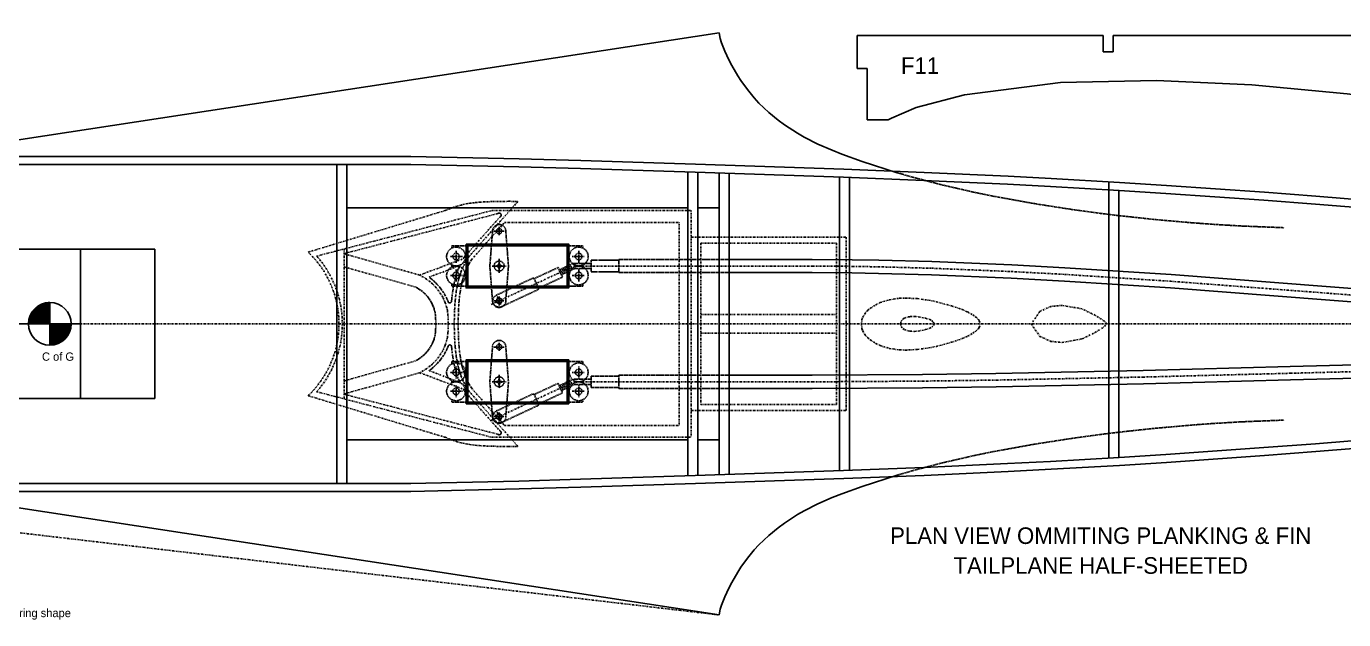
# Model space of a CAD drawing. Extents: x -1638 to 412, y -412 to 1290.
# Drawn here: x -1269.5 to -872.1, y 689.3 to 868.2 of the extents above; entities that cross this region are included whole.
import ezdxf
from ezdxf.enums import TextEntityAlignment as Align

# ---------------------------------------------------------------- set-up
doc = ezdxf.new("R2010")
doc.units = 0
doc.linetypes.add('DASHDOT', pattern=[1, 0.5, -0.25, 0, -0.25])
doc.linetypes.add('HIDDEN', pattern=[0.375, 0.25, -0.125])
for name, color, linetype in [('1', 7, 'CONTINUOUS'), ('2', 7, 'CONTINUOUS'), ('4', 7, 'CONTINUOUS'), ('8', 7, 'CONTINUOUS')]:
    doc.layers.add(name, color=color, linetype=linetype)
doc.styles.add('txt', font='TXT', dxfattribs={"height": 0.2})

# ---------------------------------------------------------------- blocks, each defined once
blk = doc.blocks.new('*O3')
at = {"layer": '2', "color": 195, "linetype": 'CONTINUOUS'}
for p, q in [((-76.2, 22.5044), (-76.2, -22.5044)), ((-76.2, 22.5044), (53.6956, 22.5044)), ((-32.9006, 22.5044), (-32.9006, -22.5044)), ((10.3988, 22.5044), (10.3988, -22.5044)), ((53.6956, 22.5044), (53.6956, -22.5044)), ((53.6956, 22.5044), (76.2, 22.5044)), ((76.2, 22.5044), (76.2, -22.5044)), ((-76.2, 0), (53.6956, 0)), ((-76.2, -22.5044), (53.6956, -22.5044)), ((53.6956, -22.5044), (76.2, -22.5044))]:
    blk.add_line(p, q, dxfattribs=at)
blk = doc.blocks.new('*O6')
at = {"layer": '4', "color": 5, "linetype": 'CONTINUOUS'}
for p, q in [((-146.9682, 11.8028), (-146.9682, 21.8028)), ((-72.8032, 21.8028), (-146.9682, 21.8028)), ((-72.8032, 16.8028), (-72.8032, 21.8028)), ((-69.8032, 16.8028), (-69.8032, 21.8028)), ((28.636, 21.8028), (-69.8032, 21.8028)), ((28.636, 16.8028), (28.636, 21.8028)), ((31.636, 16.8028), (31.636, 21.8028)), ((146.9684, 21.8028), (31.636, 21.8028)), ((146.9684, 11.8028), (146.9684, 21.8028)), ((-69.8032, 16.8028), (-72.8032, 16.8028)), ((31.636, 16.8028), (28.636, 16.8028)), ((-143.9682, 11.8028), (-146.9682, 11.8028)), ((-143.9682, -3.693), (-143.9682, 11.8028)), ((143.9684, 11.8028), (143.9684, -21.8027)), ((143.9684, 11.8028), (146.9684, 11.8028)), ((-143.9682, -3.693), (-137.6448, -3.693))]:
    blk.add_line(p, q, dxfattribs=at)
blk.add_lwpolyline([(143.9684, -21.8027), (115.468681, -14.954538), (86.836062, -9.093704), (58.181602, -3.902081), (29.500934, 0.571439), (0.790015, 4.227659), (-27.958527, 6.918192), (-56.761764, 8.246359), (-85.645683, 7.566922), (-114.655853, 3.933753), (-129.258959, 0.061953), (-136.652405, -3.098492), (-137.6448, -3.693)], dxfattribs=at)
for centre, radius in [((53.985329, 9.140579), 4.662221), ((73.148142, 7.302192), 6.500608), ((96.377905, 5.073655), 8.729145), ((124.537718, 2.372168), 11.430632)]:
    blk.add_circle(centre, radius, dxfattribs=at)

msp = doc.modelspace()

# ---------------------------------------------------------------- linework, layer by layer
at = {"layer": '1', "color": 5, "linetype": 'CONTINUOUS'}
msp.add_circle((-1292.277631, 900.964971), 36, dxfattribs=at)
at = {"layer": '2', "color": 5, "linetype": 'CONTINUOUS'}
for p, q in [((-1304.308, 828.9749), (-1060.4428, 866.2198)), ((-1417.8002, 828.9749), (-1153.5144, 828.9749)), ((-1417.8002, 826.5749), (-1153.5144, 826.5749)), ((-1175.7612, 826.5749), (-1175.7612, 730.3731)), ((-1172.7612, 730.3731), (-1172.7612, 826.5749)), ((-1069.9168, 732.6568), (-1069.9168, 824.2912)), ((-1066.9168, 732.7554), (-1066.9168, 824.1926)), ((-1060.4288, 823.9801), (-1060.4288, 732.9679)), ((-1057.4288, 823.8817), (-1057.4288, 733.0663)), ((-1024.2042, 822.7443), (-1024.2042, 734.2037)), ((-1021.2042, 822.634), (-1021.2042, 734.314)), ((-942.8872, 821.3169), (-942.8872, 738.0356)), ((-939.8872, 818.7303), (-939.8872, 738.2177)), ((-1172.7612, 813.474), (-1069.9168, 813.474)), ((-1066.9168, 813.474), (-1060.4288, 813.474)), ((-1172.7612, 743.474), (-1069.9168, 743.474)), ((-1066.9168, 743.474), (-1060.4288, 743.474)), ((-1417.8002, 730.3731), (-1153.5144, 730.3731)), ((-1417.8002, 727.9731), (-1153.5144, 727.9731)), ((-1304.308, 727.9731), (-1060.4428, 690.7282))]:
    msp.add_line(p, q, dxfattribs=at)
at = {"layer": '2', "color": 155, "linetype": 'DASHDOT'}
for p, q in [((-1136.1096, 798.5802), (-1121.155, 815.4162)), ((-1184.4506, 800.1191), (-1143.104, 812.6705)), ((-1181.8848, 798.9223), (-1129.0456, 812.6705)), ((-1173.5634, 799.6972), (-1126.741, 811.8799)), ((-1136.833, 799.2226), (-1126.2456, 811.1421)), ((-1129.0456, 812.6705), (-1068.9166, 812.6705)), ((-1068.9166, 778.474), (-1068.9166, 812.6705)), ((-1135.219, 797.7895), (-1125.1866, 809.0845)), ((-1125.1866, 809.0845), (-1072.5574, 809.0845)), ((-1072.5574, 778.474), (-1072.5574, 809.0845)), ((-1068.9166, 804.6019), (-1022.2042, 804.6019)), ((-1066.041, 802.8089), (-1025.0802, 802.8089)), ((-1066.041, 802.8089), (-1066.041, 754.1394)), ((-1025.0802, 802.8089), (-1025.0802, 778.474)), ((-1022.2042, 804.6019), (-1022.2042, 777.1446)), ((-1022.2042, 804.6019), (-1022.2042, 752.3463)), ((-1173.5634, 801.0875), (-1173.5634, 778.474)), ((-1173.5634, 799.5811), (-1150.7908, 793.2003)), ((-1173.5634, 795.6367), (-1152.078, 789.6163)), ((-1150.7908, 793.2003), (-1137.6452, 798.1335)), ((-1147.9682, 792.5785), (-1138.9676, 795.9563)), ((-1066.041, 781.2924), (-1025.0802, 781.2924)), ((-1173.5634, 755.8607), (-1173.5634, 778.474)), ((-1072.5574, 778.474), (-1072.5574, 747.8637)), ((-1068.9166, 778.474), (-1068.9166, 744.2775)), ((-1066.041, 775.6557), (-1025.0802, 775.6557)), ((-1025.0802, 754.1391), (-1025.0802, 778.474)), ((-1022.2042, 752.3463), (-1022.2042, 776.4335)), ((-1173.5634, 761.3113), (-1152.078, 767.3317)), ((-1173.5634, 757.3669), (-1150.7908, 763.7477)), ((-1150.7908, 763.7479), (-1137.6452, 758.8148)), ((-1147.9682, 764.3693), (-1138.9676, 760.9919)), ((-1135.219, 759.1585), (-1125.1866, 747.8637)), ((-1184.4506, 756.8289), (-1143.104, 744.2775)), ((-1181.8848, 758.0257), (-1129.0456, 744.2775)), ((-1173.5634, 757.2506), (-1126.741, 745.0682)), ((-1136.833, 757.7253), (-1126.2456, 745.806)), ((-1136.1096, 758.3679), (-1121.155, 741.5319)), ((-1068.9166, 752.3463), (-1022.2042, 752.3463)), ((-1066.041, 754.1394), (-1025.0802, 754.1394)), ((-1125.1866, 747.8637), (-1072.5574, 747.8637)), ((-1129.0456, 744.2775), (-1068.9166, 744.2775)), ((-1271.3654, 715.474), (-1060.4428, 690.7282))]:
    msp.add_line(p, q, dxfattribs=at)
at = {"layer": '2', "color": 195, "linetype": 'HIDDEN'}
for p, q in [((-1126.8342, 807.7373), (-1126.8342, 805.1161)), ((-1128.8306, 806.5893), (-1129.6282, 796.1499)), ((-1128.4396, 806.4369), (-1125.3662, 806.4369)), ((-1124.8428, 806.5893), (-1124.0454, 796.1499)), ((-1137.8578, 798.7864), (-1141.612, 798.7864)), ((-1141.0836, 802.0376), (-1141.0836, 801.3467)), ((-1141.0836, 802.0376), (-1136.593, 802.0376)), ((-1139.834, 800.5593), (-1139.834, 796.8915)), ((-1106.0824, 802.0376), (-1101.5866, 802.0376)), ((-1104.8124, 798.7864), (-1101.0634, 798.7864)), ((-1102.8364, 800.5593), (-1102.8364, 796.8915)), ((-1101.5866, 802.0376), (-1101.5866, 801.3467)), ((-1141.0836, 796.2261), (-1141.0836, 795.6469)), ((-1139.834, 794.8341), (-1139.834, 791.2731)), ((-1129.6282, 795.7231), (-1128.8306, 785.2837)), ((-1128.973, 795.9365), (-1124.6904, 795.9365)), ((-1127.3524, 796.0279), (-1127.708, 796.0279)), ((-1127.708, 795.8451), (-1127.708, 796.0279)), ((-1127.3574, 795.8451), (-1127.708, 795.8451)), ((-1126.9256, 796.4547), (-1126.9256, 796.8103)), ((-1126.9256, 796.8103), (-1126.7428, 796.8103)), ((-1126.9256, 795.4133), (-1126.9256, 795.0627)), ((-1126.7428, 795.0627), (-1126.9256, 795.0627)), ((-1126.8342, 798.0803), (-1126.8342, 793.8893)), ((-1126.7428, 796.4547), (-1126.7428, 796.8103)), ((-1126.7428, 795.4133), (-1126.7428, 795.0627)), ((-1126.316, 796.0279), (-1125.9604, 796.0279)), ((-1126.311, 795.8451), (-1125.9604, 795.8451)), ((-1125.9604, 796.0279), (-1125.9604, 795.8451)), ((-1124.0454, 795.7231), (-1124.8428, 785.2837)), ((-1116.278, 792.1087), (-1109.0848, 795.4641)), ((-1109.0848, 795.4641), (-1107.7436, 792.5862)), ((-1108.7494, 794.7427), (-1104.9648, 796.508)), ((-1107.4236, 793.6124), (-1108.4802, 794.8697)), ((-1108.0788, 793.3051), (-1104.2942, 795.0704)), ((-1106.9512, 793.8334), (-1108.0026, 795.0907)), ((-1106.4686, 794.0569), (-1107.5252, 795.3142)), ((-1105.996, 794.2779), (-1107.0528, 795.5352)), ((-1105.5186, 794.5014), (-1106.5752, 795.7587)), ((-1105.041, 794.7224), (-1106.0976, 795.9797)), ((-1104.5636, 794.9434), (-1105.6202, 796.2032)), ((-1103.964, 796.729), (-1102.8364, 796.729)), ((-1103.964, 795.144), (-1102.8364, 795.144)), ((-1102.8364, 794.8341), (-1102.8364, 791.2731)), ((-1101.5866, 796.2261), (-1101.5866, 795.6469)), ((-1099.0314, 797.6815), (-1099.0314, 794.1814)), ((-1090.7662, 797.9365), (-1090.7662, 793.9365)), ((-1090.7662, 797.9365), (-1057.4288, 797.9365)), ((-1137.8782, 793.0866), (-1141.612, 793.0866)), ((-1127.642, 787.1557), (-1116.6946, 792.2586)), ((-1116.278, 792.1087), (-1114.9368, 789.2334)), ((-1114.9368, 789.2334), (-1107.7436, 792.5862)), ((-1107.901, 793.3889), (-1108.4294, 794.0163)), ((-1104.7922, 793.0866), (-1101.0634, 793.0866)), ((-1090.7662, 793.9365), (-1057.4288, 793.9365)), ((-1141.0836, 790.5263), (-1141.0836, 789.8354)), ((-1136.593, 789.8354), (-1141.0836, 789.8354)), ((-1126.0316, 783.714), (-1115.0892, 788.8169)), ((-1101.5866, 789.8354), (-1106.0824, 789.8354)), ((-1101.5866, 790.5263), (-1101.5866, 789.8354)), ((-1128.3176, 785.4361), (-1125.2848, 785.4361)), ((-1126.8342, 786.7214), (-1126.8342, 783.9934)), ((-1128.8306, 771.6643), (-1129.6282, 761.2249)), ((-1128.4396, 771.5119), (-1125.3662, 771.5119)), ((-1126.8342, 772.8123), (-1126.8342, 770.1911)), ((-1124.8428, 771.6643), (-1124.0454, 761.2249)), ((-1141.0836, 767.1126), (-1141.0836, 766.4217)), ((-1141.0836, 767.1126), (-1136.593, 767.1126)), ((-1106.0824, 767.1126), (-1101.5866, 767.1126)), ((-1101.5866, 767.1126), (-1101.5866, 766.4217)), ((-1137.8578, 763.8614), (-1141.612, 763.8614)), ((-1139.834, 765.6343), (-1139.834, 761.9665)), ((-1126.8342, 763.1553), (-1126.8342, 758.9643)), ((-1104.8124, 763.8614), (-1101.0634, 763.8614)), ((-1102.8364, 765.6343), (-1102.8364, 761.9665)), ((-1090.7662, 759.0115), (-1090.7662, 763.0115)), ((-1090.7662, 763.0115), (-1057.4288, 763.0115)), ((-1141.0836, 761.3011), (-1141.0836, 760.7219)), ((-1139.834, 759.9091), (-1139.834, 756.3481)), ((-1129.6282, 760.7981), (-1128.8306, 750.3587)), ((-1128.973, 761.0115), (-1124.6904, 761.0115)), ((-1127.3524, 761.1029), (-1127.708, 761.1029)), ((-1127.708, 760.9201), (-1127.708, 761.1029)), ((-1127.3574, 760.9201), (-1127.708, 760.9201)), ((-1126.9256, 761.5297), (-1126.9256, 761.8853)), ((-1126.9256, 761.8853), (-1126.7428, 761.8853)), ((-1126.9256, 760.4883), (-1126.9256, 760.1377)), ((-1126.7428, 760.1377), (-1126.9256, 760.1377)), ((-1126.7428, 761.5297), (-1126.7428, 761.8853)), ((-1126.7428, 760.4883), (-1126.7428, 760.1377)), ((-1126.316, 761.1029), (-1125.9604, 761.1029)), ((-1126.311, 760.9201), (-1125.9604, 760.9201)), ((-1125.9604, 761.1029), (-1125.9604, 760.9201)), ((-1124.0454, 760.7981), (-1124.8428, 750.3587)), ((-1116.278, 757.1837), (-1109.0848, 760.5391)), ((-1109.0848, 760.5391), (-1107.7436, 757.6612)), ((-1108.7494, 759.8177), (-1104.97, 761.5805)), ((-1107.4184, 758.6899), (-1108.47, 759.9472)), ((-1107.896, 758.4664), (-1108.404, 759.0735)), ((-1108.0788, 758.3801), (-1104.2994, 760.1428)), ((-1106.941, 758.9109), (-1107.9976, 760.1682)), ((-1106.4634, 759.1344), (-1107.52, 760.3917)), ((-1105.986, 759.3554), (-1107.0426, 760.6153)), ((-1105.5084, 759.5789), (-1106.565, 760.8362)), ((-1105.036, 759.7999), (-1106.0926, 761.0572)), ((-1104.5584, 760.0234), (-1105.615, 761.2807)), ((-1103.964, 761.804), (-1099.0314, 761.804)), ((-1103.964, 760.219), (-1099.0314, 760.219)), ((-1102.8364, 759.9091), (-1102.8364, 756.3481)), ((-1101.5866, 761.3011), (-1101.5866, 760.7219)), ((-1099.0314, 762.7616), (-1099.0314, 759.2614)), ((-1099.0314, 762.7616), (-1090.7662, 762.7616)), ((-1099.0314, 759.2614), (-1090.7662, 759.2614)), ((-1090.7662, 759.0115), (-1057.4288, 759.0115)), ((-1137.8782, 758.1616), (-1141.612, 758.1616)), ((-1141.0836, 755.6013), (-1141.0836, 754.9104)), ((-1127.642, 752.2307), (-1116.6946, 757.3336)), ((-1116.278, 757.1837), (-1114.9368, 754.3084)), ((-1114.9368, 754.3084), (-1107.7436, 757.6612)), ((-1104.7922, 758.1616), (-1101.0634, 758.1616)), ((-1101.5866, 755.6013), (-1101.5866, 754.9104)), ((-1141.0836, 754.9104), (-1136.593, 754.9104)), ((-1126.8342, 751.7964), (-1126.8342, 749.0684)), ((-1126.0316, 748.789), (-1115.0892, 753.8919)), ((-1106.0824, 754.9104), (-1101.5866, 754.9104)), ((-1128.3176, 750.5111), (-1125.2848, 750.5111))]:
    msp.add_line(p, q, dxfattribs=at)
at = {"layer": '2', "color": 195, "linetype": 'CONTINUOUS'}
for p, q in [((-1136.593, 802.0376), (-1106.0824, 802.0376)), ((-1136.3338, 802.0376), (-1136.3338, 789.8354)), ((-1106.3364, 802.0376), (-1106.3364, 789.8354)), ((-1106.0824, 789.8354), (-1136.593, 789.8354)), ((-1136.593, 767.1126), (-1106.0824, 767.1126)), ((-1136.3338, 767.1126), (-1136.3338, 754.9104)), ((-1106.3364, 767.1126), (-1106.3364, 754.9104)), ((-1136.593, 754.9104), (-1106.0824, 754.9104))]:
    msp.add_line(p, q, dxfattribs=at)
at = {"layer": '2', "color": 166, "linetype": 'DASHDOT'}
for p, q in [((-1129.232, 784.3185), (-1104.6296, 795.7892)), ((-1103.964, 795.9365), (-1102.8364, 795.9365)), ((-1103.964, 795.9365), (-1057.4288, 795.9365)), ((-1496.2776, 778.474), (-517.1228, 778.474)), ((-1129.232, 749.3935), (-1104.6346, 760.8616)), ((-1103.964, 761.0115), (-1057.4288, 761.0115))]:
    msp.add_line(p, q, dxfattribs=at)
at = {"layer": '2', "color": 195, "linetype": 'DASHDOT'}
for p, q in [((-1127.449, 786.7442), (-1126.2754, 784.2296)), ((-1127.449, 751.8192), (-1126.2754, 749.3046)), ((-1126.8342, 751.7964), (-1126.8342, 749.0684)), ((-1128.3176, 750.5111), (-1125.2848, 750.5111))]:
    msp.add_line(p, q, dxfattribs=at)
at = {"layer": '2', "color": 5, "linetype": 'CONTINUOUS'}
for points in [[(-1060.4428, 866.2198), (-1060.130501, 864.498079), (-1059.756301, 863.267437), (-1058.77317, 860.753649), (-1057.55498, 858.102539), (-1056.698493, 856.429865), (-1054.887862, 853.300064), (-1053.937634, 851.83769), (-1051.957137, 849.104876), (-1049.88297, 846.61048), (-1048.455885, 845.069638), (-1045.51626, 842.252978), (-1042.710876, 839.923422), (-1040.799548, 838.505102), (-1036.874424, 835.953486), (-1034.858898, 834.803168), (-1030.717587, 832.710958), (-1026.423495, 830.839912), (-1023.472469, 829.681794), (-1017.349269, 827.488968), (-1006.7596, 824.0699)], [(-1153.5604, 826.5753), (-1120.850624, 825.844175), (-1102.273833, 825.326116), (-1067.73718, 824.219567), (-1022.958856, 822.698701), (-998.72332, 821.746821), (-973.454082, 820.590841), (-960.478048, 819.91839), (-939.849165, 818.727982), (-925.706201, 817.83007), (-896.165744, 815.765454), (-880.627082, 814.590545), (-847.659972, 811.935011), (-811.702583, 808.84451), (-785.790873, 806.526319), (-728.558276, 801.227327), (-703.290212, 798.745806), (-682.774, 796.5818)], [(-1153.5144, 828.9749), (-1120.789576, 828.243422), (-1102.205426, 827.725163), (-1067.65593, 826.618214), (-1022.858356, 825.096695), (-998.611081, 824.144331), (-973.328782, 822.987713), (-960.345742, 822.314874), (-939.705387, 821.123761), (-925.554471, 820.225322), (-895.997664, 818.159538), (-880.450734, 816.984003), (-847.467218, 814.327171), (-811.494027, 811.235353), (-785.572371, 808.916303), (-728.321976, 803.615707), (-703.149539, 801.144063), (-682.7464, 798.9927)], [(-1153.5604, 730.3727), (-1120.850624, 731.103825), (-1102.273833, 731.621884), (-1067.73718, 732.728433), (-1022.958856, 734.249299), (-998.72332, 735.201179), (-973.454082, 736.357159), (-960.478048, 737.02961), (-939.849165, 738.220018), (-925.706201, 739.11793), (-896.165744, 741.182546), (-880.627082, 742.357455), (-847.659972, 745.012989), (-811.702583, 748.10349), (-785.790873, 750.421681), (-728.558276, 755.720673), (-703.290212, 758.202194), (-682.774, 760.3662)], [(-1153.5144, 727.9731), (-1120.789576, 728.704578), (-1102.205426, 729.222837), (-1067.65593, 730.329786), (-1022.858356, 731.851305), (-998.611081, 732.803669), (-973.328782, 733.960287), (-960.345742, 734.633126), (-939.705387, 735.824239), (-925.554471, 736.722678), (-895.997664, 738.788462), (-880.450734, 739.963997), (-847.467218, 742.620829), (-811.494027, 745.712647), (-785.572371, 748.031697), (-728.321976, 753.332293), (-703.149539, 755.803937), (-682.7464, 757.9553)], [(-1060.4428, 690.7282), (-1060.130501, 692.449921), (-1059.756301, 693.680563), (-1058.77317, 696.194351), (-1057.55498, 698.845461), (-1056.698493, 700.518135), (-1054.887862, 703.647936), (-1053.937634, 705.11031), (-1051.957137, 707.843124), (-1049.88297, 710.33752), (-1048.455885, 711.878362), (-1045.51626, 714.695022), (-1042.710876, 717.024578), (-1040.799548, 718.442898), (-1036.874424, 720.994514), (-1034.858898, 722.144832), (-1030.717587, 724.237042), (-1026.423495, 726.108088), (-1023.472469, 727.266206), (-1017.349269, 729.459032), (-1006.7596, 732.8781)]]:
    msp.add_lwpolyline(points, dxfattribs=at)
at = {"layer": '2', "color": 202, "linetype": 'HIDDEN'}
for points in [[(-1006.7596, 824.0699), (-1002.220407, 822.750032), (-993.090308, 820.352055), (-983.9007, 818.243906), (-977.746828, 816.980221), (-965.38827, 814.741016), (-953.415227, 812.884313), (-945.413247, 811.800021), (-940.070968, 811.14348), (-929.370928, 809.985239), (-917.743345, 808.956832), (-911.92169, 808.531825), (-903.178705, 808.006841), (-890.039, 807.475)], [(-1006.7596, 732.8781), (-1002.220407, 734.197968), (-993.090308, 736.595945), (-983.9007, 738.704094), (-977.746828, 739.967779), (-965.38827, 742.206984), (-953.415227, 744.063687), (-945.413247, 745.147979), (-940.070968, 745.80452), (-929.370928, 746.962761), (-917.743345, 747.991168), (-911.92169, 748.416175), (-903.178705, 748.941159), (-890.039, 749.473)]]:
    msp.add_lwpolyline(points, dxfattribs=at)
at = {"layer": '2', "color": 155, "linetype": 'DASHDOT'}
for points in [[(-1143.104, 812.6705), (-1142.05909, 813.102044), (-1141.533999, 813.304963), (-1140.742695, 813.592145), (-1139.946593, 813.857491), (-1139.546603, 813.981553), (-1138.742467, 814.211608), (-1138.338209, 814.317264), (-1137.728927, 814.463556), (-1136.753594, 814.665652), (-1136.098882, 814.781018), (-1135.660631, 814.849979), (-1134.780354, 814.970313), (-1134.117279, 815.046481), (-1132.785358, 815.167454), (-1131.448215, 815.254074), (-1130.55535, 815.297158), (-1128.770125, 815.360077), (-1126.674517, 815.411344), (-1125.599143, 815.427806), (-1123.916841, 815.438385), (-1122.114355, 815.429199), (-1121.155, 815.4162)], [(-1137.019, 799.1612), (-1137.075639, 799.072119), (-1137.103848, 799.027494), (-1137.146022, 798.960452), (-1137.188024, 798.893284), (-1137.208959, 798.859653), (-1137.250698, 798.792299), (-1137.2715, 798.758575), (-1137.302617, 798.707931), (-1137.343945, 798.640299), (-1137.364539, 798.606438), (-1137.395341, 798.555588), (-1137.441341, 798.479185), (-1137.482021, 798.411144), (-1137.502287, 798.377078), (-1137.532591, 798.325923), (-1137.577832, 798.249066), (-1137.622811, 798.172059), (-1137.6452, 798.1335)], [(-1138.7376, 796.0124), (-1138.804112, 795.863962), (-1138.934884, 795.560723), (-1139.182398, 794.948427), (-1139.411909, 794.328962), (-1139.555334, 793.91235), (-1139.820313, 793.071341), (-1140.000898, 792.434594), (-1140.113117, 792.007634), (-1140.31907, 791.148748), (-1140.413307, 790.717238), (-1140.585554, 789.85113), (-1140.73784, 788.982293), (-1140.829265, 788.402378), (-1140.990553, 787.243116), (-1141.092361, 786.376637), (-1141.136427, 785.922987), (-1141.192, 785.1931)], [(-1136.1096, 798.5802), (-1136.670613, 797.663147), (-1136.93531, 797.198634), (-1137.311276, 796.493256), (-1137.66054, 795.776355), (-1137.824665, 795.413161), (-1138.186085, 794.53686), (-1138.40555, 793.94317), (-1138.542779, 793.543561), (-1138.796502, 792.736089), (-1138.96958, 792.124062), (-1139.07721, 791.713363), (-1139.274918, 790.886441), (-1139.365467, 790.470623), (-1139.531134, 789.635281), (-1139.677799, 788.796346), (-1139.765949, 788.235858), (-1139.92166, 787.114163), (-1140.048565, 786.013041), (-1140.104435, 785.417037), (-1140.179477, 784.414232), (-1140.244763, 783.225408), (-1140.274016, 782.541741), (-1140.3495, 780.040131), (-1140.381, 778.4876)], [(-1135.2192, 797.7893), (-1135.724725, 796.952294), (-1135.962059, 796.531283), (-1136.298452, 795.894466), (-1136.610974, 795.248984), (-1136.758161, 794.922181), (-1137.101099, 794.088594), (-1137.309564, 793.522918), (-1137.440017, 793.141744), (-1137.68145, 792.370489), (-1137.846352, 791.784984), (-1137.948997, 791.391629), (-1138.13778, 790.598507), (-1138.224358, 790.19911), (-1138.382982, 789.395567), (-1138.523696, 788.586924), (-1138.608424, 788.045724), (-1138.758423, 786.960247), (-1138.881054, 785.890804), (-1138.935189, 785.309531), (-1139.00809, 784.327527), (-1139.071752, 783.158039), (-1139.100371, 782.483523), (-1139.1746, 780.007454), (-1139.2058, 778.4667)], [(-1142.1638, 778.474), (-1142.274335, 781.069186), (-1142.455626, 782.48363), (-1142.627878, 783.328453), (-1143.103838, 784.878425), (-1143.821318, 786.467953), (-1144.406248, 787.482756), (-1145.791553, 789.360959), (-1146.973237, 790.58419), (-1147.637713, 791.157399), (-1148.757922, 791.986243), (-1150.7908, 793.2003)], [(-1142.249, 785.1889), (-1142.478901, 785.761735), (-1142.645854, 786.139228), (-1143.011087, 786.882097), (-1143.208691, 787.246777), (-1143.632184, 787.960892), (-1144.09114, 788.65236), (-1144.415476, 789.099385), (-1144.639394, 789.390717), (-1145.104624, 789.956237), (-1145.39202, 790.281459), (-1145.587877, 790.493484), (-1145.989829, 790.906126), (-1146.195932, 791.106781), (-1146.618405, 791.49685), (-1147.05459, 791.87206), (-1147.35301, 792.114018), (-1147.9682, 792.5785)], [(-1145.953, 778.4489), (-1145.973084, 779.542379), (-1145.992656, 780.027967), (-1146.034556, 780.689421), (-1146.071175, 781.090705), (-1146.166262, 781.813244), (-1146.29197, 782.451627), (-1146.393668, 782.843823), (-1146.469729, 783.095147), (-1146.642386, 783.584148), (-1146.802879, 783.976059), (-1146.919744, 784.235814), (-1147.175779, 784.749905), (-1147.314338, 785.003453), (-1147.611008, 785.501585), (-1147.931707, 785.985136), (-1148.157647, 786.297847), (-1148.472567, 786.70092), (-1148.6354, 786.895888), (-1149.005146, 787.307816), (-1149.197058, 787.505943), (-1149.494941, 787.794178), (-1149.967186, 788.208374), (-1150.474315, 788.603809), (-1150.7425, 788.795554), (-1151.164785, 789.076903), (-1151.460545, 789.260911), (-1152.089, 789.6223)], [(-1142.249, 785.1889), (-1142.190993, 785.061304), (-1142.157347, 785.007246), (-1142.099942, 784.938406), (-1141.995541, 784.862868), (-1141.950784, 784.843421), (-1141.853057, 784.818063), (-1141.783779, 784.811041), (-1141.641824, 784.820232), (-1141.538074, 784.847035), (-1141.420083, 784.904896), (-1141.367763, 784.945819), (-1141.30009, 785.024825), (-1141.242351, 785.135555), (-1141.1912, 785.3047)], [(-1017.5302, 778.3751), (-1017.413121, 779.766792), (-1017.217157, 780.394949), (-1016.562072, 781.554546), (-1015.624965, 782.582831), (-1014.884349, 783.194005), (-1013.235176, 784.234145), (-1011.869095, 784.881558), (-1010.94175, 785.233992), (-1009.058787, 785.766391), (-1006.202411, 786.192314), (-1004.307011, 786.273307), (-1000.630455, 786.088588), (-997.190798, 785.610193), (-994.958115, 785.152787), (-990.3679, 783.9113), (-987.137321, 782.803549), (-985.512795, 782.072759), (-983.926162, 781.166617), (-983.15738, 780.634334), (-982.354171, 779.907976), (-982.031402, 779.410033), (-981.7228, 778.3751)], [(-943.6362, 778.474), (-944.213366, 779.271586), (-947.04506, 781.066504), (-950.941946, 782.990296), (-956.970023, 784.074034), (-960.418093, 783.743838), (-963.726354, 782.260422), (-966.360916, 778.474), (-963.726354, 774.687578), (-960.418093, 773.204162), (-956.970023, 772.873966), (-950.941946, 773.957704), (-947.04506, 775.881496), (-944.213366, 777.676414), (-943.6362, 778.474)], [(-1005.7376, 778.474), (-1005.560795, 779.254279), (-1005.071982, 779.89643), (-1004.608399, 780.207282), (-1003.474417, 780.582475), (-1002.841663, 780.681798), (-1001.565776, 780.726508), (-1000.440192, 780.628625), (-998.216719, 780.186244), (-996.942079, 779.795541), (-996.344159, 779.483739), (-995.785918, 778.943498), (-995.6608, 778.474)], [(-1145.953, 778.4991), (-1145.973084, 777.405621), (-1145.992656, 776.920033), (-1146.034556, 776.258579), (-1146.071175, 775.857295), (-1146.166262, 775.134756), (-1146.29197, 774.496373), (-1146.393668, 774.104177), (-1146.469729, 773.852853), (-1146.642386, 773.363852), (-1146.802879, 772.971941), (-1146.919744, 772.712186), (-1147.175779, 772.198095), (-1147.314338, 771.944547), (-1147.611008, 771.446415), (-1147.931707, 770.962864), (-1148.157647, 770.650153), (-1148.472567, 770.24708), (-1148.6354, 770.052112), (-1149.005146, 769.640184), (-1149.197058, 769.442057), (-1149.494941, 769.153822), (-1149.967186, 768.739626), (-1150.474315, 768.344191), (-1150.7425, 768.152446), (-1151.164785, 767.871097), (-1151.460545, 767.687089), (-1152.089, 767.3257)], [(-1142.1638, 778.474), (-1142.274335, 775.878814), (-1142.455626, 774.46437), (-1142.627878, 773.619547), (-1143.103838, 772.069575), (-1143.821318, 770.480047), (-1144.406248, 769.465244), (-1145.791553, 767.587041), (-1146.973237, 766.36381), (-1147.637713, 765.790601), (-1148.757922, 764.961757), (-1150.7908, 763.7477)], [(-1136.1096, 758.3678), (-1136.670613, 759.284853), (-1136.93531, 759.749366), (-1137.311276, 760.454744), (-1137.66054, 761.171645), (-1137.824665, 761.534839), (-1138.186085, 762.41114), (-1138.40555, 763.00483), (-1138.542779, 763.404439), (-1138.796502, 764.211911), (-1138.96958, 764.823938), (-1139.07721, 765.234637), (-1139.274918, 766.061559), (-1139.365467, 766.477377), (-1139.531134, 767.312719), (-1139.677799, 768.151654), (-1139.765949, 768.712142), (-1139.92166, 769.833837), (-1140.048565, 770.934959), (-1140.104435, 771.530963), (-1140.179477, 772.533768), (-1140.244763, 773.722592), (-1140.274016, 774.406259), (-1140.3495, 776.907869), (-1140.381, 778.4604)], [(-1135.2192, 759.1587), (-1135.724725, 759.995706), (-1135.962059, 760.416717), (-1136.298452, 761.053534), (-1136.610974, 761.699016), (-1136.758161, 762.025819), (-1137.101099, 762.859406), (-1137.309564, 763.425082), (-1137.440017, 763.806256), (-1137.68145, 764.577511), (-1137.846352, 765.163016), (-1137.948997, 765.556371), (-1138.13778, 766.349493), (-1138.224358, 766.74889), (-1138.382982, 767.552433), (-1138.523696, 768.361076), (-1138.608424, 768.902276), (-1138.758423, 769.987753), (-1138.881054, 771.057196), (-1138.935189, 771.638469), (-1139.00809, 772.620473), (-1139.071752, 773.789961), (-1139.100371, 774.464477), (-1139.1746, 776.940546), (-1139.2058, 778.4813)], [(-1017.5302, 778.474), (-1017.413121, 777.082308), (-1017.217157, 776.454151), (-1016.562072, 775.294554), (-1015.624965, 774.266269), (-1014.884349, 773.655095), (-1013.235176, 772.614955), (-1011.869095, 771.967542), (-1010.94175, 771.615108), (-1009.058787, 771.082709), (-1006.202411, 770.656786), (-1004.307011, 770.575793), (-1000.630455, 770.760512), (-997.190798, 771.238907), (-994.958115, 771.696313), (-990.3679, 772.9378), (-987.137321, 774.045556), (-985.512795, 774.776359), (-983.926162, 775.682525), (-983.15738, 776.214826), (-982.354171, 776.9412), (-982.031402, 777.439131), (-981.7228, 778.474)], [(-1005.7376, 778.474), (-1005.560795, 777.693813), (-1005.071982, 777.051606), (-1004.608399, 776.740729), (-1003.474417, 776.365525), (-1002.841663, 776.266202), (-1001.565776, 776.221492), (-1000.440192, 776.319377), (-998.216719, 776.761791), (-996.942079, 777.152527), (-996.344159, 777.464313), (-995.785918, 778.004545), (-995.6608, 778.474)], [(-1142.249, 771.7591), (-1142.478901, 771.186186), (-1142.645854, 770.808661), (-1143.011087, 770.065771), (-1143.208691, 769.701098), (-1143.632184, 768.987021), (-1144.09114, 768.295609), (-1144.415476, 767.848625), (-1144.639394, 767.55732), (-1145.104624, 766.991843), (-1145.39202, 766.666638), (-1145.587877, 766.454619), (-1145.989829, 766.041975), (-1146.195932, 765.841313), (-1146.618405, 765.45121), (-1147.05459, 765.075943), (-1147.35301, 764.833931), (-1147.9682, 764.3693)], [(-1142.249, 771.7591), (-1142.190993, 771.886632), (-1142.157347, 771.940674), (-1142.099942, 772.009508), (-1141.995541, 772.085066), (-1141.950784, 772.104527), (-1141.853057, 772.129917), (-1141.783779, 772.136961), (-1141.641824, 772.127798), (-1141.538074, 772.100993), (-1141.420083, 772.043097), (-1141.367763, 772.002154), (-1141.30009, 771.923129), (-1141.242351, 771.812412), (-1141.1912, 771.6434)], [(-1138.7376, 760.9357), (-1138.804112, 761.084234), (-1138.934884, 761.387463), (-1139.182398, 761.999741), (-1139.411909, 762.619191), (-1139.555334, 763.035795), (-1139.820313, 763.876793), (-1140.000898, 764.513535), (-1140.113117, 764.940494), (-1140.31907, 765.799384), (-1140.413307, 766.230898), (-1140.585554, 767.09702), (-1140.73784, 767.965877), (-1140.829265, 768.54581), (-1140.990553, 769.705118), (-1141.092361, 770.571593), (-1141.136427, 771.025154), (-1141.192, 771.7547)], [(-1137.019, 757.7869), (-1137.075639, 757.875933), (-1137.103848, 757.920538), (-1137.146022, 757.987555), (-1137.188024, 758.054703), (-1137.208959, 758.088327), (-1137.250698, 758.155672), (-1137.2715, 758.189394), (-1137.302617, 758.240038), (-1137.343945, 758.307677), (-1137.364539, 758.341546), (-1137.395341, 758.392409), (-1137.441341, 758.468841), (-1137.482021, 758.536917), (-1137.502287, 758.571004), (-1137.532591, 758.622194), (-1137.577832, 758.699115), (-1137.622811, 758.776198), (-1137.6452, 758.8148)], [(-1143.104, 744.2775), (-1142.05909, 743.845956), (-1141.533999, 743.643037), (-1140.742695, 743.355855), (-1139.946593, 743.090509), (-1139.546603, 742.966447), (-1138.742467, 742.736392), (-1138.338209, 742.630736), (-1137.728927, 742.484444), (-1136.753594, 742.282348), (-1136.098882, 742.166982), (-1135.660631, 742.098022), (-1134.780354, 741.977688), (-1134.117279, 741.901521), (-1132.785358, 741.780551), (-1131.448215, 741.693937), (-1130.55535, 741.650858), (-1128.770125, 741.587955), (-1126.674517, 741.536713), (-1125.599143, 741.520264), (-1123.916841, 741.509702), (-1122.114355, 741.518899), (-1121.155, 741.5319)]]:
    msp.add_lwpolyline(points, dxfattribs=at)
for points in [[(-1126.592201, 810.713447, 0.049997), (-1126.486047, 810.775115, 0.049998), (-1126.394248, 810.856626, 0.049999), (-1126.320456, 810.954737, 0.05), (-1126.267608, 811.065542, 0.050001), (-1126.237808, 811.184631, 0.050001), (-1126.232242, 811.307266, 0.050001), (-1126.251131, 811.428565, 0.050001), (-1126.293724, 811.543701, 0.05), (-1126.358325, 811.648092, 0.049998), (-1126.442363, 811.737583, 0.049997), (-1126.542494, 811.808613, 0.049996), (-1126.654733, 811.858355, 0.049995), (-1126.774613, 811.884829, 0.049995), (-1126.897363, 811.886982, 0.049995), (-1127.018097, 811.864727, 0.049996), (-1127.132011, 811.818951, 0.049997), (-1127.234572, 811.751476, 0.049997)], [(-1126.592201, 746.234618, -0.049997), (-1126.486047, 746.17295, -0.049998), (-1126.394248, 746.091438, -0.049999), (-1126.320456, 745.993328, -0.05), (-1126.267608, 745.882523, -0.050001), (-1126.237808, 745.763434, -0.050001), (-1126.232242, 745.640799, -0.050001), (-1126.251131, 745.5195, -0.050001), (-1126.293724, 745.404364, -0.05), (-1126.358325, 745.299973, -0.049998), (-1126.442363, 745.210481, -0.049997), (-1126.542494, 745.139452, -0.049996), (-1126.654733, 745.08971, -0.049995), (-1126.774613, 745.063236, -0.049995), (-1126.897363, 745.061083, -0.049995), (-1127.018097, 745.083338, -0.049996), (-1127.132011, 745.129113, -0.049997), (-1127.234572, 745.196589, -0.049997)]]:
    msp.add_lwpolyline(points, format="xyb", dxfattribs=at)
at = {"layer": '2', "color": 5, "linetype": 'CONTINUOUS'}
for points in [[(-1136.8338, 802.5376), (-1105.8364, 802.5376), (-1105.8364, 789.3354), (-1136.8338, 789.3354)], [(-1136.8338, 754.4104), (-1105.8364, 754.4104), (-1105.8364, 767.6126), (-1136.8338, 767.6126)]]:
    msp.add_lwpolyline(points, close=True, dxfattribs=at)
at = {"layer": '2', "color": 195, "linetype": 'HIDDEN'}
for points in [[(-1102.8364, 796.7239), (-1102.584641, 796.723899), (-1102.249351, 796.723891), (-1102.081862, 796.723881), (-1101.705352, 796.723835), (-1101.579947, 796.723811), (-1101.412809, 796.72377), (-1101.329268, 796.723746), (-1101.141366, 796.723681), (-1100.890958, 796.723568), (-1100.765804, 796.723499), (-1100.578128, 796.72338), (-1100.484314, 796.723312), (-1100.359249, 796.723213), (-1100.296726, 796.723159), (-1100.21337, 796.723084), (-1100.102242, 796.722975), (-1100.046683, 796.722917), (-1099.921689, 796.722779), (-1099.734225, 796.722548), (-1099.546786, 796.722286), (-1099.453074, 796.722144), (-1099.265659, 796.721835), (-1099.171955, 796.721668), (-1099.0314, 796.7214)], [(-1102.8364, 795.1389), (-1102.584641, 795.138899), (-1102.249351, 795.138891), (-1102.081862, 795.138881), (-1101.705352, 795.138835), (-1101.579947, 795.138811), (-1101.412809, 795.13877), (-1101.329268, 795.138746), (-1101.141366, 795.138681), (-1100.890958, 795.138568), (-1100.765804, 795.138499), (-1100.578128, 795.13838), (-1100.484314, 795.138312), (-1100.359249, 795.138213), (-1100.296726, 795.138159), (-1100.21337, 795.138084), (-1100.102242, 795.137975), (-1100.046683, 795.137917), (-1099.921689, 795.137779), (-1099.734225, 795.137548), (-1099.546786, 795.137286), (-1099.453074, 795.137144), (-1099.265659, 795.136835), (-1099.171955, 795.136668), (-1099.0314, 795.1364)], [(-1099.0314, 797.6815), (-1098.722749, 797.681222), (-1098.311536, 797.680881), (-1098.106067, 797.680723), (-1097.900689, 797.680572), (-1097.626992, 797.680382), (-1097.490204, 797.680291), (-1097.080076, 797.680034), (-1096.533791, 797.679722), (-1096.260881, 797.679578), (-1095.851807, 797.679371), (-1095.306908, 797.67911), (-1095.034685, 797.678983), (-1094.490686, 797.678731), (-1093.76627, 797.678386), (-1093.404449, 797.678203), (-1092.862193, 797.67791), (-1092.591277, 797.677752), (-1092.049864, 797.677409), (-1091.779364, 797.677221), (-1091.373871, 797.676916), (-1090.968682, 797.676581), (-1090.7662, 797.6764)], [(-1099.0314, 794.1814), (-1098.722749, 794.181122), (-1098.311536, 794.180781), (-1098.106067, 794.180623), (-1097.900689, 794.180472), (-1097.626992, 794.180282), (-1097.490204, 794.180191), (-1097.080076, 794.179934), (-1096.533791, 794.179622), (-1096.260881, 794.179478), (-1095.851807, 794.179271), (-1095.306908, 794.17901), (-1095.034685, 794.178883), (-1094.490686, 794.178631), (-1093.76627, 794.178286), (-1093.404449, 794.178103), (-1092.862193, 794.17781), (-1092.591277, 794.177652), (-1092.049864, 794.177309), (-1091.779364, 794.177121), (-1091.373871, 794.176816), (-1090.968682, 794.176481), (-1090.7662, 794.1763)]]:
    msp.add_lwpolyline(points, dxfattribs=at)
at = {"layer": '2', "color": 195, "linetype": 'CONTINUOUS'}
for points in [[(-1057.4288, 797.9365), (-1044.927238, 797.936522), (-1032.414382, 797.936561), (-1020.362562, 797.830857), (-1012.330524, 797.690416), (-996.272106, 797.254915), (-972.197436, 796.259503), (-956.155368, 795.402309), (-924.086874, 793.329838), (-876.013706, 789.680999), (-833.299512, 786.350521), (-811.944639, 784.801845), (-779.91087, 782.782344), (-758.551852, 781.720181), (-747.870827, 781.295393), (-731.846863, 780.810802), (-715.819422, 780.530364), (-707.8042, 780.4741)], [(-1057.4288, 793.9365), (-1044.930566, 793.936508), (-1032.443445, 793.936475), (-1020.420446, 793.830686), (-1012.406366, 793.690185), (-996.380855, 793.254559), (-972.348019, 792.258952), (-956.328821, 791.401629), (-924.294025, 789.328915), (-876.24129, 785.679797), (-833.51492, 782.349222), (-812.14325, 780.80057), (-780.070898, 778.781219), (-758.677233, 777.719243), (-747.976206, 777.294576), (-731.918893, 776.810208), (-715.854086, 776.530041), (-707.818674, 776.473932), (-707.8042, 776.4739)], [(-1057.4288, 763.0115), (-1044.929399, 763.011475), (-1032.434095, 763.01147), (-999.152529, 763.226811), (-976.964462, 763.538722), (-932.586453, 764.454699), (-888.204429, 765.594453), (-829.019017, 767.118423), (-799.421081, 767.749641), (-769.818941, 768.215098), (-755.016126, 768.367248), (-732.809534, 768.47403), (-720.304849, 768.474025), (-707.8042, 768.474)], [(-1057.4288, 759.0115), (-1044.928151, 759.011475), (-1032.423466, 759.01147), (-999.114649, 759.226811), (-976.9122, 759.538722), (-932.51451, 760.454699), (-888.124917, 761.594453), (-828.948252, 763.118423), (-799.362763, 763.749641), (-769.778454, 764.215098), (-754.986573, 764.367248), (-732.798905, 764.47403), (-720.303601, 764.474025), (-707.8042, 764.474)]]:
    msp.add_lwpolyline(points, dxfattribs=at)
at = {"layer": '2', "color": 166, "linetype": 'DASHDOT'}
for points in [[(-1057.4288, 795.9365), (-1044.928828, 795.936515), (-1032.428817, 795.936518), (-1020.391142, 795.830767), (-1012.367907, 795.69029), (-996.325591, 795.254709), (-972.271316, 794.259162), (-956.240336, 793.401872), (-924.188, 791.329209), (-876.124011, 787.68013), (-833.402803, 784.349549), (-812.039063, 782.800879), (-779.985293, 780.781481), (-758.608472, 779.71946), (-747.917203, 779.294767), (-731.876198, 778.810354), (-715.829704, 778.530137), (-707.8042, 778.474)], [(-1057.4288, 761.0115), (-1044.928802, 761.011475), (-1032.428791, 761.01147), (-999.133618, 761.226811), (-976.938363, 761.538722), (-932.550504, 762.454699), (-888.164676, 763.594453), (-828.98361, 765.118423), (-799.39189, 765.749641), (-769.798667, 766.215098), (-755.001324, 766.367248), (-732.804209, 766.47403), (-720.304198, 766.474025), (-707.8042, 766.474)]]:
    msp.add_lwpolyline(points, dxfattribs=at)
at = {"layer": '2', "color": 195, "linetype": 'HIDDEN'}
for centre, radius in [((-1126.83552, 806.43813), 0.79375), ((-1139.83524, 798.78765), 2.84988), ((-1139.83524, 798.78765), 1), ((-1102.8376, 798.78765), 2.84988), ((-1102.8376, 798.78765), 1), ((-1139.83524, 793.08789), 2.84988), ((-1126.83552, 795.93777), 1.4986), ((-1102.8376, 793.08789), 2.84988), ((-1139.83524, 793.08789), 1), ((-1102.8376, 793.08789), 1), ((-1126.83552, 785.43741), 0.79375), ((-1126.83552, 771.51313), 0.79375), ((-1139.83524, 763.86265), 2.84988), ((-1139.83524, 763.86265), 1), ((-1102.8376, 763.86265), 2.84988), ((-1102.8376, 763.86265), 1), ((-1139.83524, 758.16289), 2.84988), ((-1139.83524, 758.16289), 1), ((-1126.83552, 761.01277), 1.4986), ((-1102.8376, 758.16289), 2.84988), ((-1102.8376, 758.16289), 1), ((-1126.83552, 750.51241), 0.79375)]:
    msp.add_circle(centre, radius, dxfattribs=at)
at = {"layer": '2', "color": 195, "linetype": 'CONTINUOUS'}
for centre in [(-1126.835469, 785.435247), (-1126.83552, 750.51241), (-1126.835469, 750.510247)]:
    msp.add_circle(centre, 0.79375, dxfattribs=at)
at = {"layer": '2', "color": 195, "linetype": 'HIDDEN'}
for centre, radius, start, end in [((-1126.83552, 806.43813), 1.99898, 4.371725, 175.627553), ((-1126.83552, 795.93777), 2.79908, 175.63155, 184.368931), ((-1126.83552, 795.93777), 0.526718, 189.912042, 260.089942), ((-1126.83552, 795.93777), 0.526718, 99.997394, 170.002606), ((-1126.83552, 795.93777), 0.526718, 279.911397, 350.0771), ((-1126.83552, 795.93777), 0.526718, 9.997394, 80.002606), ((-1126.83552, 795.93777), 2.79908, 355.678856, 4.369653), ((-1103.962215, 794.349), 2.38125, 90, 114.943906), ((-1103.962215, 794.349), 0.79375, 90, 114.943906), ((-1126.835469, 785.435247), 1.89992, 114.998442, 294.998444), ((-1126.83552, 785.43741), 1.99898, 184.371103, 355.628506), ((-1126.83552, 771.51313), 1.99898, 4.371725, 175.627553), ((-1126.83552, 761.01277), 2.79908, 175.63155, 184.368931), ((-1126.83552, 761.01277), 0.526718, 189.912042, 260.089942), ((-1126.83552, 761.01277), 0.526718, 99.997394, 170.002606), ((-1126.83552, 761.01277), 0.526718, 279.911397, 350.0771), ((-1126.83552, 761.01277), 0.526718, 9.997394, 80.002606), ((-1126.83552, 761.01277), 2.79908, 355.678856, 4.369653), ((-1103.963694, 759.424), 2.38125, 90, 115.016894), ((-1103.963694, 759.424), 0.79375, 90, 115.016894), ((-1126.835469, 750.510247), 1.89992, 114.998442, 294.998444), ((-1126.83552, 750.51241), 1.99898, 184.371103, 355.628506), ((-1126.83552, 750.51241), 1.99898, 184.371103, 355.628506)]:
    msp.add_arc(centre, radius, start, end, dxfattribs=at)
at = {"layer": '2', "color": 155, "linetype": 'DASHDOT'}
for radius, start, end in [(29.844252, 313.5088, 46.4912), (30.859731, 318.499942, 41.500058)]:
    msp.add_arc((-1204.997302, 778.474), radius, start, end, dxfattribs=at)
at = {"layer": '2', "color": 166, "linetype": 'DASHDOT'}
for centre, end in [((-1103.962215, 794.349), 114.943906), ((-1103.963694, 759.424), 115.016894)]:
    msp.add_arc(centre, 1.5875, 90, end, dxfattribs=at)
at = {"layer": '2', "color": 195, "linetype": 'CONTINUOUS'}
for centre, start, end in [((-1116.562564, 791.977193), 25, 115), ((-1115.220751, 789.099666), 295, 25), ((-1116.562564, 757.052193), 25, 115), ((-1115.220751, 754.174666), 295, 25)]:
    msp.add_arc(centre, 0.31242, start, end, dxfattribs=at)
at = {"layer": '8', "color": 250, "linetype": 'CONTINUOUS'}
for p, q in [((-1267.0702, 778.474), (-1267.0702, 782.8673)), ((-1267.0451, 782.8943), (-1262.3654, 782.8943)), ((-1266.8702, 778.474), (-1266.8702, 783.0721)), ((-1266.8475, 783.0943), (-1262.3654, 783.0943)), ((-1266.6702, 778.474), (-1266.6702, 783.2603)), ((-1266.6316, 783.2943), (-1262.3654, 783.2943)), ((-1266.4702, 778.474), (-1266.4702, 783.4339)), ((-1266.3944, 783.4943), (-1262.3654, 783.4943)), ((-1266.2702, 778.474), (-1266.2702, 783.5933)), ((-1266.1316, 783.6943), (-1262.3654, 783.6943)), ((-1266.0702, 778.474), (-1266.0702, 783.7384)), ((-1265.8702, 778.474), (-1265.8702, 783.8733)), ((-1265.8377, 783.8943), (-1262.3654, 783.8943)), ((-1265.6702, 778.474), (-1265.6702, 783.9989)), ((-1265.5048, 784.0943), (-1262.3654, 784.0943)), ((-1265.4702, 778.474), (-1265.4702, 784.1143)), ((-1265.2702, 778.474), (-1265.2702, 784.2185)), ((-1265.1173, 784.2943), (-1262.3654, 784.2943)), ((-1265.0702, 778.474), (-1265.0702, 784.3156)), ((-1264.8702, 778.474), (-1264.8702, 784.4058)), ((-1264.6702, 778.474), (-1264.6702, 784.4845)), ((-1264.6452, 784.4943), (-1262.3654, 784.4943)), ((-1264.4702, 778.474), (-1264.4702, 784.5575)), ((-1264.2702, 778.474), (-1264.2702, 784.6247)), ((-1264.0702, 778.474), (-1264.0702, 784.6813)), ((-1264.0241, 784.6943), (-1262.3654, 784.6943)), ((-1263.8702, 778.474), (-1263.8702, 784.7331)), ((-1263.6702, 778.474), (-1263.6702, 784.7788)), ((-1263.4702, 778.474), (-1263.4702, 784.8156)), ((-1263.2702, 778.474), (-1263.2702, 784.848)), ((-1263.0702, 778.474), (-1263.0702, 784.8731)), ((-1262.8702, 778.474), (-1262.8702, 784.8913)), ((-1262.8299, 784.8943), (-1262.3654, 784.8943)), ((-1262.6702, 778.474), (-1262.6702, 784.9055)), ((-1262.4702, 778.474), (-1262.4702, 784.9104)), ((-1262.3654, 772.0349), (-1262.3654, 784.9131)), ((-1268.7894, 778.8943), (-1262.3654, 778.8943)), ((-1268.7725, 779.0943), (-1262.3654, 779.0943)), ((-1268.7516, 779.2943), (-1262.3654, 779.2943)), ((-1268.7214, 779.4943), (-1262.3654, 779.4943)), ((-1268.686, 779.6943), (-1262.3654, 779.6943)), ((-1268.6702, 778.474), (-1268.6702, 779.7723)), ((-1268.6455, 779.8943), (-1262.3654, 779.8943)), ((-1268.5953, 780.0943), (-1262.3654, 780.0943)), ((-1268.5403, 780.2943), (-1262.3654, 780.2943)), ((-1268.4785, 780.4943), (-1262.3654, 780.4943)), ((-1268.4702, 778.474), (-1268.4702, 780.5212)), ((-1268.4074, 780.6943), (-1262.3654, 780.6943)), ((-1268.3308, 780.8943), (-1262.3654, 780.8943)), ((-1268.2702, 778.474), (-1268.2702, 781.0379)), ((-1268.2464, 781.0943), (-1262.3654, 781.0943)), ((-1268.1518, 781.2943), (-1262.3654, 781.2943)), ((-1268.0702, 778.474), (-1268.0702, 781.4578)), ((-1268.0503, 781.4943), (-1262.3654, 781.4943)), ((-1267.9413, 781.6943), (-1262.3654, 781.6943)), ((-1267.8702, 778.474), (-1267.8702, 781.8107)), ((-1267.8191, 781.8943), (-1262.3654, 781.8943)), ((-1267.6879, 782.0943), (-1262.3654, 782.0943)), ((-1267.6702, 778.474), (-1267.6702, 782.1203)), ((-1267.5469, 782.2943), (-1262.3654, 782.2943)), ((-1267.4702, 778.474), (-1267.4702, 782.3955)), ((-1267.395, 782.4943), (-1262.3654, 782.4943)), ((-1267.2702, 778.474), (-1267.2702, 782.643)), ((-1267.2271, 782.6943), (-1262.3654, 782.6943)), ((-1255.9263, 778.474), (-1268.8045, 778.474)), ((-1268.8042, 778.4943), (-1262.3654, 778.4943)), ((-1268.7995, 778.6943), (-1262.3654, 778.6943)), ((-1262.3654, 778.3298), (-1255.9282, 778.3298)), ((-1262.3654, 778.1298), (-1255.9375, 778.1298)), ((-1262.3654, 777.9298), (-1255.9506, 777.9298)), ((-1262.3654, 777.7298), (-1255.9707, 777.7298)), ((-1262.3654, 777.5298), (-1255.9979, 777.5298)), ((-1262.3654, 777.3298), (-1256.0294, 777.3298)), ((-1262.3654, 777.1298), (-1256.0699, 777.1298)), ((-1262.3654, 776.9298), (-1256.1161, 776.9298)), ((-1262.3654, 776.7298), (-1256.1671, 776.7298)), ((-1262.3654, 776.5298), (-1256.2288, 776.5298)), ((-1262.3654, 776.3298), (-1256.2956, 776.3298)), ((-1262.3654, 776.1298), (-1256.3685, 776.1298)), ((-1262.3654, 775.9298), (-1256.4523, 775.9298)), ((-1262.3654, 775.7298), (-1256.5423, 775.7298)), ((-1262.3654, 775.5298), (-1256.639, 775.5298)), ((-1262.3654, 775.3298), (-1256.748, 775.3298)), ((-1262.3654, 775.1298), (-1256.8652, 775.1298)), ((-1262.3654, 774.9298), (-1256.991, 774.9298)), ((-1262.2271, 772.0384), (-1262.2271, 778.474)), ((-1262.0271, 772.0442), (-1262.0271, 778.474)), ((-1261.8271, 772.0592), (-1261.8271, 778.474)), ((-1261.6271, 772.0791), (-1261.6271, 778.474)), ((-1261.4271, 772.1042), (-1261.4271, 778.474)), ((-1261.2271, 772.1384), (-1261.2271, 778.474)), ((-1261.0271, 772.1769), (-1261.0271, 778.474)), ((-1260.8271, 772.2225), (-1260.8271, 778.474)), ((-1260.6271, 772.2761), (-1260.6271, 778.474)), ((-1260.4271, 772.3346), (-1260.4271, 778.474)), ((-1260.2271, 772.4018), (-1260.2271, 778.474)), ((-1260.0271, 772.4766), (-1260.0271, 778.474)), ((-1259.8271, 772.5573), (-1259.8271, 778.474)), ((-1259.6271, 772.6475), (-1259.6271, 778.474)), ((-1259.4271, 772.7467), (-1259.4271, 778.474)), ((-1259.2271, 772.853), (-1259.2271, 778.474)), ((-1259.0271, 772.9685), (-1259.0271, 778.474)), ((-1258.8271, 773.0963), (-1258.8271, 778.474)), ((-1258.6271, 773.2336), (-1258.6271, 778.474)), ((-1258.4271, 773.3814), (-1258.4271, 778.474)), ((-1258.2271, 773.5409), (-1258.2271, 778.474)), ((-1258.0271, 773.7173), (-1258.0271, 778.474)), ((-1257.8271, 773.9085), (-1257.8271, 778.474)), ((-1257.6271, 774.1168), (-1257.6271, 778.474)), ((-1257.4271, 774.3449), (-1257.4271, 778.474)), ((-1257.2271, 774.5967), (-1257.2271, 778.474)), ((-1257.0271, 774.8768), (-1257.0271, 778.474)), ((-1256.8271, 775.1921), (-1256.8271, 778.474)), ((-1256.6271, 775.5539), (-1256.6271, 778.474)), ((-1256.4271, 775.9895), (-1256.4271, 778.474)), ((-1256.2271, 776.5353), (-1256.2271, 778.474)), ((-1256.0271, 777.341), (-1256.0271, 778.474)), ((-1262.3654, 774.7298), (-1257.1274, 774.7298)), ((-1262.3654, 774.5298), (-1257.2778, 774.5298)), ((-1262.3654, 774.3298), (-1257.4398, 774.3298)), ((-1262.3654, 774.1298), (-1257.615, 774.1298)), ((-1262.3654, 773.9298), (-1257.8053, 773.9298)), ((-1262.3654, 773.7298), (-1258.0129, 773.7298)), ((-1262.3654, 773.5298), (-1258.2409, 773.5298)), ((-1262.3654, 773.3298), (-1258.4933, 773.3298)), ((-1262.3654, 773.1298), (-1258.7753, 773.1298)), ((-1262.3654, 772.9298), (-1259.0941, 772.9298)), ((-1262.3654, 772.7298), (-1259.4601, 772.7298)), ((-1262.3654, 772.5298), (-1259.8916, 772.5298)), ((-1262.3654, 772.3298), (-1260.4413, 772.3298)), ((-1262.3654, 772.1298), (-1261.2756, 772.1298))]:
    msp.add_line(p, q, dxfattribs=at)
msp.add_circle((-1262.3654, 778.474), 6.439058, dxfattribs=at)

# ---------------------------------------------------------------- block references
at = {"layer": '2', "color": 195, "linetype": 'CONTINUOUS'}
msp.add_blockref('*O3', (-1306.8676, 778.474), dxfattribs=at)
at = {"layer": '4', "color": 5, "linetype": 'CONTINUOUS'}
msp.add_blockref('*O6', (-871.8286, 843.6592), dxfattribs=at)

# ---------------------------------------------------------------- texts
at = {"layer": '8', "color": 250, "linetype": 'CONTINUOUS', "style": 'txt'}
msp.add_text('F11', height=5, dxfattribs=at).set_placement((-1005.63, 856.3605), align=Align.MIDDLE_LEFT)
msp.add_text('C of G', height=2.5, dxfattribs=at).set_placement((-1259.9141, 769.8678), align=Align.TOP_CENTER)
for s, p in [('PLAN VIEW OMMITING PLANKING & FIN', (-945.3688, 714.6289)), ('TAILPLANE HALF-SHEETED', (-945.3688, 705.629))]:
    msp.add_text(s, height=5, dxfattribs=at).set_placement(p, align=Align.MIDDLE)
msp.add_text('wing root fairing shape', height=2.5, dxfattribs=at).set_placement((-1289.6574, 692.5623), align=Align.TOP_LEFT)

doc.saveas('drawing.dxf')
